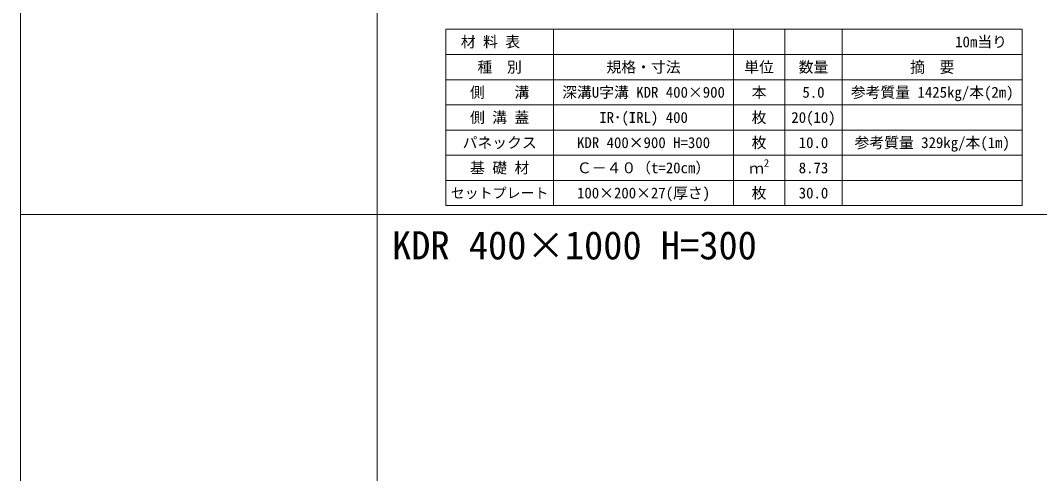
# Model space of a CAD drawing. Units: millimetres at full size; details may follow other scales. Extents: x 172874 to 217143, y 854931 to 903297.
# Drawn here: x 196743 to 200171, y 858459 to 859984 of the extents above; entities that cross this region are included whole.
import ezdxf
from ezdxf.enums import TextEntityAlignment as Align

# ---------------------------------------------------------------- set-up
doc = ezdxf.new("R2010")
doc.units = ezdxf.units.MM
doc.header["$LTSCALE"] = 20
for name, color, linetype, lineweight in [('Defpoints_3', 8, 'Continuous', 0), ('図枠', 5, 'Continuous', 13), ('寸法・材料表', 7, 'Continuous', 13)]:
    doc.layers.add(name, color=color, linetype=linetype, lineweight=lineweight)
doc.layers.add('文字', color=7, linetype='Continuous')
doc.styles.add('ＭＳ ゴシック', font='')
doc.styles.add('ＭＳ Ｐゴシック', font='')
doc.styles.get('ＭＳ ゴシック').set_extended_font_data('MS Gothic')
doc.styles.get('ＭＳ Ｐゴシック').set_extended_font_data('MS PGothic')

msp = doc.modelspace()

# ---------------------------------------------------------------- linework, layer by layer
at = {"layer": 'Defpoints_3'}
for p, q in [((198173.45, 859954.4), (200112.35, 859954.4)), ((198173.45, 859954.4), (198173.45, 859869.22)), ((198536.45, 859954.4), (198536.45, 859869.22)), ((199141.45, 859954.4), (199141.45, 859869.22)), ((199313.75, 859954.4), (199313.75, 859869.22)), ((199507.35, 859954.4), (199507.35, 859869.22)), ((200112.35, 859954.4), (200112.35, 859869.22))]:
    msp.add_line(p, q, dxfattribs=at)
at = {"layer": '図枠'}
for p, q in [((196742.9, 874031.02), (196742.9, 855531.02)), ((197942.9, 874031.02), (197942.9, 855531.02)), ((196742.9, 859331.02), (217142.9, 859331.02))]:
    msp.add_line(p, q, dxfattribs=at)
at = {"layer": '寸法・材料表'}
for p, q in [((198173.45, 859869.22), (200112.35, 859869.22)), ((198173.45, 859869.22), (198173.45, 859361.02)), ((198536.45, 859869.22), (198536.45, 859361.02)), ((199141.45, 859869.22), (199141.45, 859361.02)), ((199313.75, 859869.22), (199313.75, 859361.02)), ((199507.35, 859869.22), (199507.35, 859361.02)), ((200112.35, 859869.22), (200112.35, 859361.02)), ((198173.45, 859784.52), (200112.35, 859784.52)), ((198173.45, 859699.82), (200112.35, 859699.82)), ((198173.45, 859615.12), (200112.35, 859615.12)), ((198173.45, 859530.42), (200112.35, 859530.42)), ((198173.45, 859445.72), (200112.35, 859445.72)), ((198173.45, 859361.02), (200112.35, 859361.02))]:
    msp.add_line(p, q, dxfattribs=at)

# ---------------------------------------------------------------- texts
at = {"layer": '寸法・材料表', "style": 'ＭＳ ゴシック'}
msp.add_text('\u3000材 料 表', height=36.55, dxfattribs=at).set_placement((198174.61, 859911.81), align=Align.MIDDLE_LEFT)
msp.add_text('10m当り\u3000', height=36.55, dxfattribs=at).set_placement((200111.19, 859911.81), align=Align.MIDDLE_RIGHT)
for s, height, p in [('種\u3000別', 36.55, (198354.95, 859826.87)), ('規格・寸法', 36.55, (198838.95, 859826.87)), ('単位', 36.55, (199227.6, 859826.87)), ('数量', 36.55, (199410.55, 859826.87)), ('側\u3000\u3000溝', 36.55, (198354.95, 859742.17)), ('深溝U字溝 KDR 400×900', 36.55, (198838.95, 859742.17)), ('本', 36.55, (199227.6, 859742.17)), ('参考質量 1425kg/本(2m)', 36.55, (199809.85, 859742.17)), ('5.0', 36.55, (199410.55, 859742.17)), ('側 溝 蓋', 36.55, (198354.95, 859657.47)), ('IR･(IRL) 400', 36.55, (198838.95, 859657.47)), ('枚', 36.55, (199227.6, 859657.47)), ('20(10)', 36.55, (199410.55, 859657.47)), ('パネックス', 36.55, (198354.95, 859572.77)), ('KDR 400×900 H=300', 36.55, (198838.95, 859572.77)), ('枚', 36.55, (199227.6, 859572.77)), ('10.0', 36.55, (199410.55, 859572.77)), ('参考質量 329kg/本(1m)', 36.55, (199809.85, 859572.77)), ('基 礎 材', 36.55, (198354.95, 859488.07)), ('Ｃ－４０（t=20cm）', 36.55, (198838.95, 859488.07)), ('8.73', 36.55, (199410.55, 859488.07)), ('セットプレート', 34.46, (198354.95, 859403.37)), ('100×200×27(厚さ)', 36.55, (198838.95, 859403.37)), ('枚', 36.55, (199227.6, 859403.37)), ('30.0', 36.55, (199410.55, 859403.37))]:
    msp.add_text(s, height=height, dxfattribs=at).set_placement(p, align=Align.MIDDLE_CENTER)
at = {"layer": '寸法・材料表', "style": 'ＭＳ Ｐゴシック', "width": 0.95}
msp.add_text('摘\u3000要', height=38.1, dxfattribs=at).set_placement((199809.85, 859826.87), align=Align.MIDDLE_CENTER)
at = {"layer": '寸法・材料表', "style": 'ＭＳ ゴシック'}
for s, height, p in [('ｍ', 36.55, (199193.95, 859457.15)), ('2', 25.59, (199243.8, 859484.1))]:
    msp.add_text(s, height=height, dxfattribs=at).set_placement(p, align=Align.BOTTOM_LEFT)
at = {"layer": '文字', "style": 'ＭＳ ゴシック'}
msp.add_text('KDR 400×1000 H=300', height=94.94, dxfattribs=at).set_placement((197992.9, 859151.52), align=Align.BOTTOM_LEFT)

doc.saveas('drawing.dxf')
